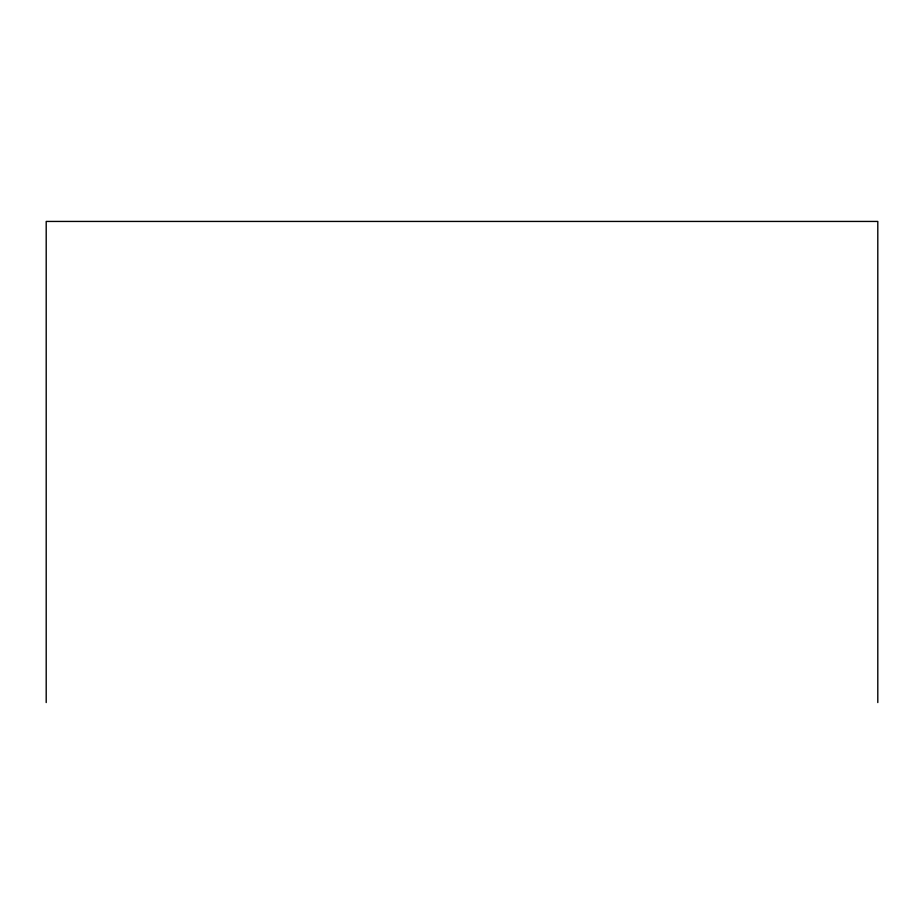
<?xml version="1.0" encoding="UTF-8"?>
<svg xmlns="http://www.w3.org/2000/svg" width="924" height="924" viewBox="0 0 924 924"><rect width="100%" height="100%" fill="white"/><g stroke="black" fill="none" stroke-linecap="round" stroke-linejoin="round"><path stroke-width="1.39" d="M877.8 702.563L877.8 221.437L46.2 221.437L46.2 702.563"/></g></svg>
